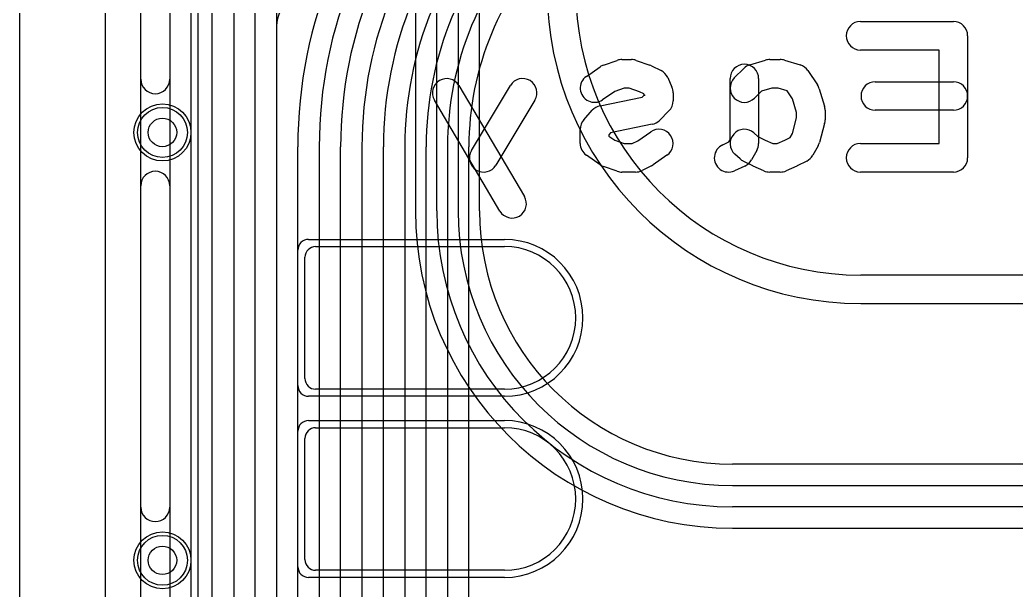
# Model space of a CAD drawing. Extents: x 0 to 20.5, y -6 to 27.
# Drawn here: x 0 to 6.99, y 14.79 to 18.79 of the extents above; entities that cross this region are included whole.
import ezdxf

# ---------------------------------------------------------------- set-up
doc = ezdxf.new("R2010")
doc.units = 0
for name, color, linetype in [('Hole', 1, 'CONTINUOUS'), ('L1', 3, 'CONTINUOUS'), ('L2', 3, 'CONTINUOUS'), ('L3', 3, 'CONTINUOUS'), ('L4', 3, 'CONTINUOUS'), ('MetalMask-A', 176, 'CONTINUOUS'), ('Outline', 7, 'CONTINUOUS'), ('PartsArea-A', 111, 'CONTINUOUS'), ('PartsSilk-A', 221, 'CONTINUOUS'), ('PartsSilk-B', 221, 'CONTINUOUS'), ('Resist-A', 2, 'CONTINUOUS'), ('Resist-B', 2, 'CONTINUOUS'), ('Silk-A', 140, 'CONTINUOUS'), ('Silk-B', 140, 'CONTINUOUS')]:
    doc.layers.add(name, color=color, linetype=linetype)

msp = doc.modelspace()

# ---------------------------------------------------------------- linework, layer by layer
at = {"layer": 'Hole'}
for centre in [(1, 18), (1, 15)]:
    msp.add_circle(centre, 0.1, dxfattribs=at)
at = {"layer": 'L1'}
for p, q in [((0.6, 1.46), (0.6, 21.53823)), ((1.8, 18.75004), (1.8, 2.16)), ((2.075, 17.2), (3.4, 17.2)), ((2, 16.275), (2, 17.125)), ((3.4, 16.2), (2.075, 16.2)), ((2.075, 15.93), (3.4, 15.93)), ((2, 15.005), (2, 15.855)), ((3.4, 14.93), (2.075, 14.93))]:
    msp.add_line(p, q, dxfattribs=at)
for centre in [(1, 18), (1, 15)]:
    msp.add_circle(centre, 0.2, dxfattribs=at)
for centre, radius, start, end in [((2, 18.75004), 0.2, 90, 180), ((2.075, 17.125), 0.075, 90, 180), ((3.4, 16.7), 0.5, -90, 90), ((2.075, 16.275), 0.075, 180, -90), ((2.075, 15.855), 0.075, 90, 180), ((3.4, 15.43), 0.5, -90, 90), ((2.075, 15.005), 0.075, 180, -90)]:
    msp.add_arc(centre, radius, start, end, dxfattribs=at)
at = {"layer": 'L2'}
for p, q in [((0.6, 1.11004), (0.6, 21.325)), ((2.77496, 19.51962), (2.77496, 17.45)), ((2.925, 17.45), (2.925, 19.51962)), ((3.075, 19.51962), (3.075, 17.45)), ((3.22504, 17.45), (3.22504, 19.51965)), ((10.5, 17), (5.9, 17)), ((5.9, 16.79996), (10.5, 16.79996)), ((15.96315, 15.67504), (5, 15.67504)), ((5, 15.525), (10.52, 15.525)), ((10.52, 15.375), (5, 15.375)), ((5, 15.22496), (15.96316, 15.22496))]:
    msp.add_line(p, q, dxfattribs=at)
for centre in [(1, 18), (1, 15)]:
    msp.add_circle(centre, 0.2, dxfattribs=at)
for centre, radius in [((5.9, 19), 2.20004), ((5.9, 19), 2), ((5, 17.45), 2.22504), ((5, 17.45), 2.075), ((5, 17.45), 1.925), ((5, 17.45), 1.77496)]:
    msp.add_arc(centre, radius, 180, -90, dxfattribs=at)
at = {"layer": 'L3'}
msp.add_line((0.6, 1.11004), (0.6, 21.32503), dxfattribs=at)
for centre in [(1, 18), (1, 15)]:
    msp.add_circle(centre, 0.2, dxfattribs=at)
at = {"layer": 'L4'}
for p, q in [((0.6, 1.11004), (0.6, 21.53823)), ((1.19996, 19.7), (1.19996, 5.18921)), ((1.35, 5.18921), (1.35, 19.7)), ((1.5, 19.7), (1.5, 5.18921)), ((1.65004, 6.5), (1.65004, 19.32548)), ((1.80004, 19.32548), (1.80004, 6.5)), ((1.95008, 10.75275), (1.95008, 17.89855)), ((2.10008, 17.89855), (2.10008, 10.75275)), ((2.25012, 11.31066), (2.25012, 17.89853)), ((2.40012, 17.89853), (2.40012, 11.31066)), ((2.55016, 11.51059), (2.55016, 17.89851)), ((2.70016, 17.89851), (2.70016, 11.51059)), ((2.8502, 11.78901), (2.8502, 17.8985)), ((3.0002, 17.8985), (3.0002, 11.78901)), ((3.15024, 11.78901), (3.15024, 17.8985))]:
    msp.add_line(p, q, dxfattribs=at)
for centre in [(1, 18), (1, 15)]:
    msp.add_circle(centre, 0.2, dxfattribs=at)
for centre, radius, start, end in [((5.22508, 17.89855), 3.275, 135, 180), ((5.22508, 17.89855), 3.125, 135, 180), ((5.22512, 17.89853), 2.975, 135, 180), ((5.22512, 17.89853), 2.825, 135, 180), ((5.22516, 17.89851), 2.675, 135, 180), ((5.22516, 17.89851), 2.525, 135, 180), ((5.2252, 17.89849), 2.375, 135, 179.999759), ((5.2252, 17.89849), 2.225, 135, 179.999742), ((5.22521, 17.89849), 2.07497, 135.000195, 179.999724)]:
    msp.add_arc(centre, radius, start, end, dxfattribs=at)
at = {"layer": 'MetalMask-A'}
for p, q in [((2.075, 17.2), (3.4, 17.2)), ((2, 16.275), (2, 17.125)), ((3.4, 16.2), (2.075, 16.2)), ((2.075, 15.93), (3.4, 15.93)), ((2, 15.005), (2, 15.855)), ((3.4, 14.93), (2.075, 14.93))]:
    msp.add_line(p, q, dxfattribs=at)
for centre, radius, start, end in [((2.075, 17.125), 0.075, 90, 180), ((3.4, 16.7), 0.5, -90, 90), ((2.075, 16.275), 0.075, 180, -90), ((2.075, 15.855), 0.075, 90, 180), ((3.4, 15.43), 0.5, -90, 90), ((2.075, 15.005), 0.075, 180, -90)]:
    msp.add_arc(centre, radius, start, end, dxfattribs=at)
at = {"layer": 'Outline'}
msp.add_line((0, 1), (0, 22), dxfattribs=at)
at = {"layer": 'PartsArea-A'}
msp.add_line((1.25, -5.55), (1.25, 18.95), dxfattribs=at)
at = {"layer": 'PartsSilk-A'}
for p, q in [((0.8484, -5.85), (0.8484, 19.25)), ((1.0516, 19.1484), (1.0516, -5.7484))]:
    msp.add_line(p, q, dxfattribs=at)
at = {"layer": 'PartsSilk-B'}
for p, q in [((5.89815, 18.77778), (6.55, 18.77778)), ((6.65, 18.67778), (6.65, 17.82222)), ((6.45, 18.57778), (5.89815, 18.57778)), ((6.45, 17.92222), (6.45, 18.57778)), ((3.97456, 18.39333), (4.07086, 18.46)), ((4.09507, 18.47228), (4.19136, 18.50561)), ((4.22407, 18.51111), (4.29074, 18.51111)), ((4.32345, 18.50561), (4.41975, 18.47228)), ((4.43177, 18.46722), (4.49843, 18.43388)), ((5.12127, 18.47356), (5.23238, 18.50689)), ((5.26111, 18.51111), (5.33519, 18.51111)), ((5.36392, 18.50689), (5.47503, 18.47356)), ((4.54508, 18.38506), (4.57471, 18.3184)), ((5.01262, 18.38182), (5.07929, 18.44849)), ((5.52951, 18.43325), (5.59617, 18.33325)), ((3.08055, 18.32863), (3.53981, 17.55085)), ((3.16801, 17.87377), (3.44209, 18.32933)), ((4.98333, 17.94813), (4.98333, 18.37778)), ((5.18333, 18.37778), (5.18333, 17.92222)), ((6.00185, 18.35556), (6.55, 18.35556)), ((4.0707, 18.18686), (4.3672, 18.24751)), ((4.17344, 18.28776), (4.0884, 18.22889)), ((4.24089, 18.31111), (4.17344, 18.28776)), ((4.27392, 18.31111), (4.24089, 18.31111)), ((4.34815, 18.28542), (4.27392, 18.31111)), ((4.37689, 18.27105), (4.34815, 18.28542)), ((4.3672, 18.24751), (4.38333, 18.26364)), ((4.38333, 18.25656), (4.37689, 18.27105)), ((4.38333, 18.26364), (4.38333, 18.25656)), ((4.58333, 18.27778), (4.58333, 18.22222)), ((5.20288, 18.28924), (5.15404, 18.2404)), ((5.27579, 18.31111), (5.20288, 18.28924)), ((5.32051, 18.31111), (5.27579, 18.31111)), ((5.38307, 18.29235), (5.32051, 18.31111)), ((5.42155, 18.23462), (5.38307, 18.29235)), ((5.60866, 18.30678), (5.6457, 18.18456)), ((3.36759, 17.44915), (2.90833, 18.22693)), ((3.61347, 18.22623), (3.33939, 17.77067)), ((5.45, 18.14074), (5.42155, 18.23462)), ((3.95674, 18.08865), (4.016, 18.15532)), ((4.55404, 18.15151), (4.48738, 18.08485)), ((5.45, 18.10252), (5.45, 18.14074)), ((5.65, 18.15556), (5.65, 18.08889)), ((6.55, 18.15556), (6.00185, 18.15556)), ((4.43671, 18.05759), (4.14338, 17.99759)), ((5.41978, 17.99375), (5.45, 18.10252)), ((5.64635, 18.06212), (5.60931, 17.92879)), ((3.93148, 17.92222), (3.93148, 18.02222)), ((4.14338, 17.99759), (4.13148, 17.9842)), ((4.13148, 17.9842), (4.13148, 17.97462)), ((4.13148, 17.97462), (4.17344, 17.94558)), ((4.33596, 17.94182), (4.42641, 18.00444)), ((5.15022, 17.99656), (5.1772, 17.97228)), ((5.1772, 17.97228), (5.22994, 17.94591)), ((5.36636, 17.94591), (5.40353, 17.9645)), ((5.40353, 17.9645), (5.41978, 17.99375)), ((4.17344, 17.94558), (4.24089, 17.92222)), ((4.24089, 17.92222), (4.29676, 17.92222)), ((4.29676, 17.92222), (4.33596, 17.94182)), ((4.93118, 17.91341), (4.975, 17.93313)), ((4.975, 17.93313), (4.98333, 17.94813)), ((5.22994, 17.94591), (5.28258, 17.92222)), ((5.28258, 17.92222), (5.31372, 17.92222)), ((5.31372, 17.92222), (5.36636, 17.94591)), ((5.60038, 17.907), (5.56335, 17.84033)), ((5.89815, 17.92222), (6.45, 17.92222)), ((4.07086, 17.77334), (3.97456, 17.84)), ((4.54025, 17.84), (4.44396, 17.77334)), ((5.05348, 17.81455), (5.01644, 17.84788)), ((5.17075, 17.87366), (5.13372, 17.807)), ((4.19135, 17.72772), (4.09506, 17.76106)), ((4.43177, 17.76612), (4.3651, 17.73278)), ((5.08734, 17.76437), (5.01326, 17.73103)), ((5.14232, 17.76611), (5.07565, 17.79944)), ((5.22006, 17.73103), (5.14599, 17.76437)), ((5.45031, 17.76437), (5.37624, 17.73103)), ((5.52065, 17.79944), (5.45398, 17.76611)), ((4.32037, 17.72222), (4.22407, 17.72222)), ((5.33519, 17.72222), (5.26111, 17.72222)), ((6.55, 17.72222), (5.89815, 17.72222))]:
    msp.add_line(p, q, dxfattribs=at)
for centre, start, end in [((5.89815, 18.67778), 90, -90), ((6.55, 18.67778), 0, 90), ((4.12778, 18.37778), 109.092659, 124.695463), ((4.22407, 18.41111), 90, 109.092879), ((4.29074, 18.41111), 70.907341, 90), ((4.38704, 18.37778), 63.429824, 70.90896), ((5.08333, 18.37778), 0, 180), ((5.15, 18.37778), 106.697049, 135), ((5.26111, 18.41111), 90, 106.697825), ((5.33519, 18.41111), 73.302951, 90), ((5.4463, 18.37778), 33.688478, 73.302175), ((4.03148, 18.31111), 124.694429, -55.304537), ((4.4537, 18.34444), 23.965979, 63.428073), ((2.99444, 18.27778), 30.56286, -149.439192), ((3.52778, 18.27778), -31.030574, 148.967489), ((4.48333, 18.27778), 0, 23.964881), ((5.08333, 18.31111), 135, -45), ((5.51296, 18.27778), 16.858399, 33.687423), ((6.00185, 18.25556), 90, -90), ((6.55, 18.25556), -90, 90), ((4.09074, 18.08889), 101.560514, 138.36884), ((4.48333, 18.22222), -45, 0), ((5.55, 18.15556), 0, 16.85996), ((4.03148, 18.02222), 138.36884, 180), ((4.41667, 18.15556), -78.439486, -45), ((5.55, 18.08889), -15.527485, 0), ((4.48333, 17.92222), -55.305571, 124.694225), ((5.08333, 17.92222), 48.019601, -131.982084), ((4.03148, 17.92222), 180, -124.694429), ((4.97222, 17.82222), 114.230097, -65.769682), ((5.08333, 17.92222), -29.051265, 0), ((5.51296, 17.95556), -29.051265, -15.525662), ((5.89815, 17.82222), 90, -90), ((3.2537, 17.82222), 148.969426, -31.032511), ((5.47593, 17.88889), -63.437511, -29.048766), ((4.12778, 17.85556), -124.694429, -109.098073), ((4.38704, 17.85556), -63.429824, -55.305571), ((5.12037, 17.88889), -131.980399, -116.561613), ((5.0463, 17.85556), -65.769903, -29.052415), ((5.18704, 17.85556), -116.562489, -114.233213), ((5.40926, 17.85556), -65.764679, -63.438387), ((6.55, 17.82222), -90, 0), ((4.22407, 17.82222), -109.098073, -90), ((4.32037, 17.82222), -90, -63.429824), ((5.26111, 17.82222), -114.235321, -90), ((5.33519, 17.82222), -90, -65.766787), ((3.4537, 17.5), -149.43714, 30.560808)]:
    msp.add_arc(centre, 0.1, start, end, dxfattribs=at)
at = {"layer": 'Resist-A'}
for p, q in [((2.025, 17.25), (3.4, 17.25)), ((1.95, 16.225), (1.95, 17.175)), ((3.4, 16.15), (2.025, 16.15)), ((2.025, 15.98), (3.4, 15.98)), ((1.95, 14.955), (1.95, 15.905)), ((3.4, 14.88), (2.025, 14.88))]:
    msp.add_line(p, q, dxfattribs=at)
for centre in [(1, 18), (1, 15)]:
    msp.add_circle(centre, 0.175, dxfattribs=at)
for centre, radius, start, end in [((2.025, 17.175), 0.075, 90, 180), ((3.4, 16.7), 0.55, -90, 90), ((2.025, 16.225), 0.075, 180, -90), ((2.025, 15.905), 0.075, 90, 180), ((3.4, 15.43), 0.55, -90, 90), ((2.025, 14.955), 0.075, 180, -90)]:
    msp.add_arc(centre, radius, start, end, dxfattribs=at)
at = {"layer": 'Resist-B'}
for centre in [(1, 18), (1, 15)]:
    msp.add_circle(centre, 0.175, dxfattribs=at)
at = {"layer": 'Silk-A'}
for p, q in [((0.8484, 18.37327), (0.8484, 19.25)), ((1.0516, 19.1484), (1.0516, 18.37327)), ((0.8484, 15.37327), (0.8484, 17.62673)), ((1.0516, 17.62673), (1.0516, 15.37327))]:
    msp.add_line(p, q, dxfattribs=at)
for centre, start, end in [((0.95, 18.37327), 180, 0), ((0.95, 17.62673), 0, 180), ((0.95, 15.37327), 180, 0)]:
    msp.add_arc(centre, 0.1016, start, end, dxfattribs=at)
at = {"layer": 'Silk-B'}
for p, q in [((5.89815, 18.77778), (6.55, 18.77778)), ((6.65, 18.67778), (6.65, 17.82222)), ((6.45, 18.57778), (5.89815, 18.57778)), ((6.45, 17.92222), (6.45, 18.57778)), ((3.97456, 18.39333), (4.07086, 18.46)), ((4.09507, 18.47228), (4.19136, 18.50561)), ((4.22407, 18.51111), (4.29074, 18.51111)), ((4.32345, 18.50561), (4.41975, 18.47228)), ((4.43177, 18.46722), (4.49843, 18.43388)), ((5.12127, 18.47356), (5.23238, 18.50689)), ((5.26111, 18.51111), (5.33519, 18.51111)), ((5.36392, 18.50689), (5.47503, 18.47356)), ((4.54508, 18.38506), (4.57471, 18.3184)), ((5.01262, 18.38182), (5.07929, 18.44849)), ((5.52951, 18.43325), (5.59617, 18.33325)), ((3.08055, 18.32863), (3.53981, 17.55085)), ((3.16801, 17.87377), (3.44209, 18.32933)), ((4.98333, 17.94813), (4.98333, 18.37778)), ((5.18333, 18.37778), (5.18333, 17.92222)), ((6.00185, 18.35556), (6.55, 18.35556)), ((4.0707, 18.18686), (4.3672, 18.24751)), ((4.17344, 18.28776), (4.0884, 18.22889)), ((4.24089, 18.31111), (4.17344, 18.28776)), ((4.27392, 18.31111), (4.24089, 18.31111)), ((4.34815, 18.28542), (4.27392, 18.31111)), ((4.37689, 18.27105), (4.34815, 18.28542)), ((4.3672, 18.24751), (4.38333, 18.26364)), ((4.38333, 18.25656), (4.37689, 18.27105)), ((4.38333, 18.26364), (4.38333, 18.25656)), ((4.58333, 18.27778), (4.58333, 18.22222)), ((5.20288, 18.28924), (5.15404, 18.2404)), ((5.27579, 18.31111), (5.20288, 18.28924)), ((5.32051, 18.31111), (5.27579, 18.31111)), ((5.38307, 18.29235), (5.32051, 18.31111)), ((5.42155, 18.23462), (5.38307, 18.29235)), ((5.60866, 18.30678), (5.6457, 18.18456)), ((3.36759, 17.44915), (2.90833, 18.22693)), ((3.61347, 18.22623), (3.33939, 17.77067)), ((5.45, 18.14074), (5.42155, 18.23462)), ((3.95674, 18.08865), (4.016, 18.15532)), ((4.55404, 18.15151), (4.48738, 18.08485)), ((5.45, 18.10252), (5.45, 18.14074)), ((5.65, 18.15556), (5.65, 18.08889)), ((6.55, 18.15556), (6.00185, 18.15556)), ((4.43671, 18.05759), (4.14338, 17.99759)), ((5.41978, 17.99375), (5.45, 18.10252)), ((5.64635, 18.06212), (5.60931, 17.92879)), ((3.93148, 17.92222), (3.93148, 18.02222)), ((4.14338, 17.99759), (4.13148, 17.9842)), ((4.13148, 17.9842), (4.13148, 17.97462)), ((4.13148, 17.97462), (4.17344, 17.94558)), ((4.33596, 17.94182), (4.42641, 18.00444)), ((5.15022, 17.99656), (5.1772, 17.97228)), ((5.1772, 17.97228), (5.22994, 17.94591)), ((5.36636, 17.94591), (5.40353, 17.9645)), ((5.40353, 17.9645), (5.41978, 17.99375)), ((4.17344, 17.94558), (4.24089, 17.92222)), ((4.24089, 17.92222), (4.29676, 17.92222)), ((4.29676, 17.92222), (4.33596, 17.94182)), ((4.93118, 17.91341), (4.975, 17.93313)), ((4.975, 17.93313), (4.98333, 17.94813)), ((5.22994, 17.94591), (5.28258, 17.92222)), ((5.28258, 17.92222), (5.31372, 17.92222)), ((5.31372, 17.92222), (5.36636, 17.94591)), ((5.60038, 17.907), (5.56335, 17.84033)), ((5.89815, 17.92222), (6.45, 17.92222)), ((4.07086, 17.77334), (3.97456, 17.84)), ((4.54025, 17.84), (4.44396, 17.77334)), ((5.05348, 17.81455), (5.01644, 17.84788)), ((5.17075, 17.87366), (5.13372, 17.807)), ((4.19135, 17.72772), (4.09506, 17.76106)), ((4.43177, 17.76612), (4.3651, 17.73278)), ((5.08734, 17.76437), (5.01326, 17.73103)), ((5.14232, 17.76611), (5.07565, 17.79944)), ((5.22006, 17.73103), (5.14599, 17.76437)), ((5.45031, 17.76437), (5.37624, 17.73103)), ((5.52065, 17.79944), (5.45398, 17.76611)), ((4.32037, 17.72222), (4.22407, 17.72222)), ((5.33519, 17.72222), (5.26111, 17.72222)), ((6.55, 17.72222), (5.89815, 17.72222))]:
    msp.add_line(p, q, dxfattribs=at)
for centre, start, end in [((5.89815, 18.67778), 90, -90), ((6.55, 18.67778), 0, 90), ((4.12778, 18.37778), 109.092659, 124.695463), ((4.22407, 18.41111), 90, 109.092879), ((4.29074, 18.41111), 70.907341, 90), ((4.38704, 18.37778), 63.429824, 70.90896), ((5.08333, 18.37778), 0, 180), ((5.15, 18.37778), 106.697049, 135), ((5.26111, 18.41111), 90, 106.697825), ((5.33519, 18.41111), 73.302951, 90), ((5.4463, 18.37778), 33.688478, 73.302175), ((4.03148, 18.31111), 124.694429, -55.304537), ((4.4537, 18.34444), 23.965979, 63.428073), ((2.99444, 18.27778), 30.56286, -149.439192), ((3.52778, 18.27778), -31.030574, 148.967489), ((4.48333, 18.27778), 0, 23.964881), ((5.08333, 18.31111), 135, -45), ((5.51296, 18.27778), 16.858399, 33.687423), ((6.00185, 18.25556), 90, -90), ((6.55, 18.25556), -90, 90), ((4.09074, 18.08889), 101.560514, 138.36884), ((4.48333, 18.22222), -45, 0), ((5.55, 18.15556), 0, 16.85996), ((4.03148, 18.02222), 138.36884, 180), ((4.41667, 18.15556), -78.439486, -45), ((5.55, 18.08889), -15.527485, 0), ((4.48333, 17.92222), -55.305571, 124.694225), ((5.08333, 17.92222), 48.019601, -131.982084), ((4.03148, 17.92222), 180, -124.694429), ((4.97222, 17.82222), 114.230097, -65.769682), ((5.08333, 17.92222), -29.051265, 0), ((5.51296, 17.95556), -29.051265, -15.525662), ((5.89815, 17.82222), 90, -90), ((3.2537, 17.82222), 148.969426, -31.032511), ((5.47593, 17.88889), -63.437511, -29.048766), ((4.12778, 17.85556), -124.694429, -109.098073), ((4.38704, 17.85556), -63.429824, -55.305571), ((5.12037, 17.88889), -131.980399, -116.561613), ((5.0463, 17.85556), -65.769903, -29.052415), ((5.18704, 17.85556), -116.562489, -114.233213), ((5.40926, 17.85556), -65.764679, -63.438387), ((6.55, 17.82222), -90, 0), ((4.22407, 17.82222), -109.098073, -90), ((4.32037, 17.82222), -90, -63.429824), ((5.26111, 17.82222), -114.235321, -90), ((5.33519, 17.82222), -90, -65.766787), ((3.4537, 17.5), -149.43714, 30.560808)]:
    msp.add_arc(centre, 0.1, start, end, dxfattribs=at)

doc.saveas('drawing.dxf')
